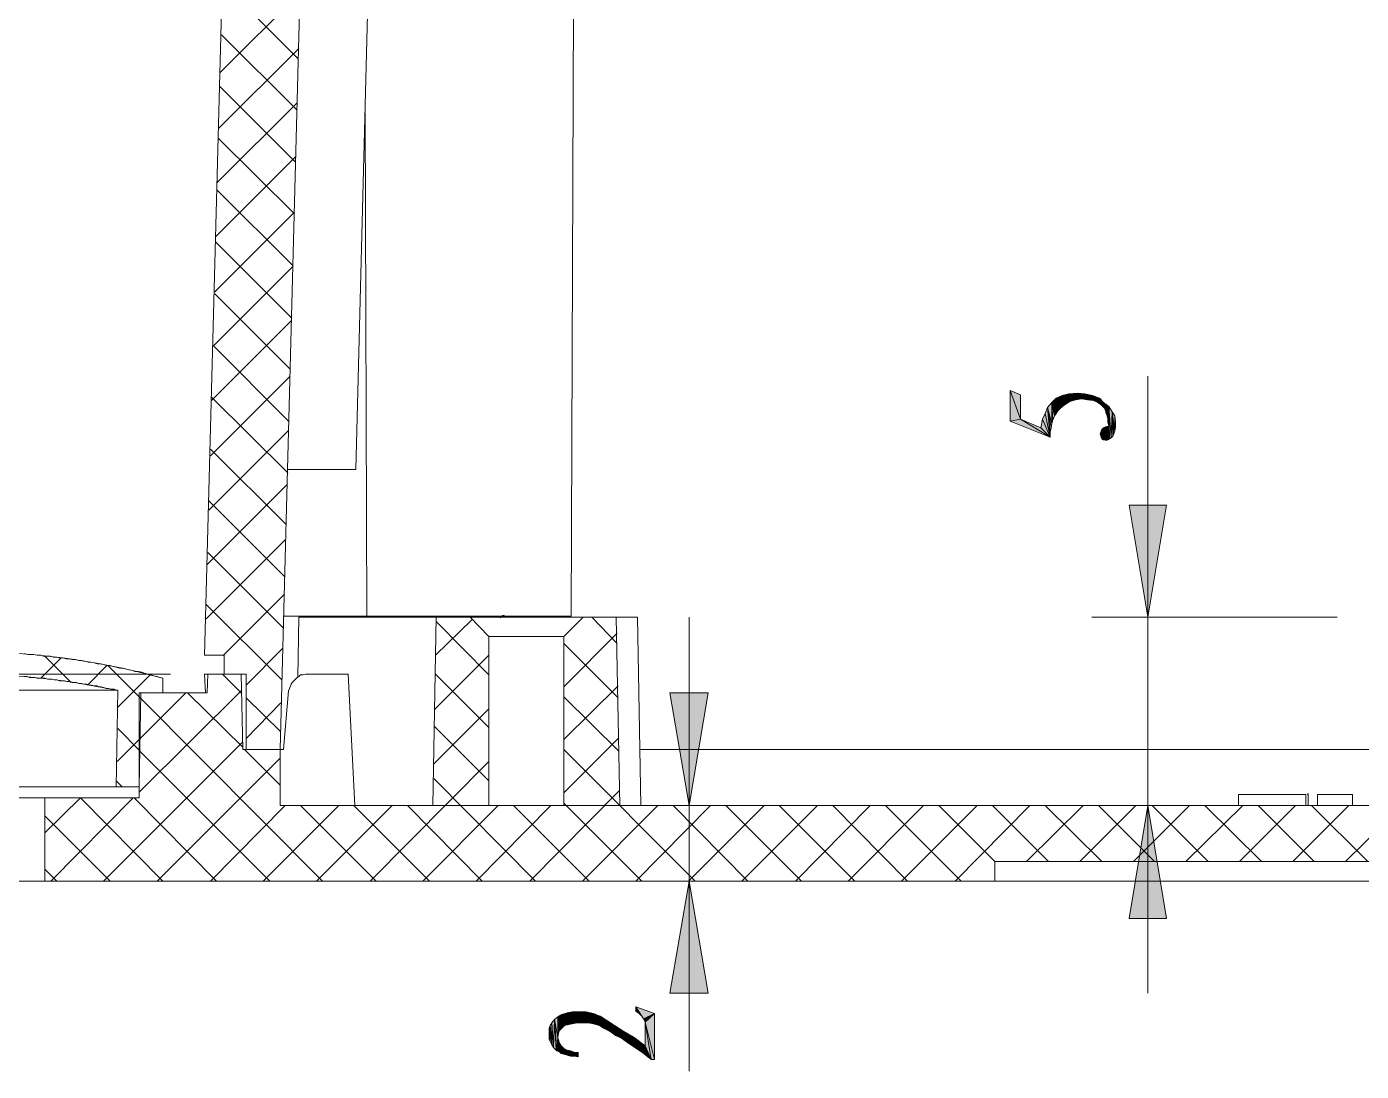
# Model space of a CAD drawing. Header units: inches. Extents: x 11 to 682, y 148 to 1119.
# Drawn here: x 147.9 to 242.2, y 737.4 to 811.2 of the extents above; entities that cross this region are included whole.
import ezdxf

# ---------------------------------------------------------------- set-up
doc = ezdxf.new("R2010")
doc.units = ezdxf.units.IN
doc.header["$MEASUREMENT"] = 0
doc.layers.add('图层 1', color=7, linetype='Continuous')

msp = doc.modelspace()

# ---------------------------------------------------------------- hatches: boundary and pattern name
at = {"layer": '图层 1', "true_color": 0xffffff}
for points in [[(218.16, 783.48), (217.44, 785.52), (218.16, 785.22)], [(217.44, 783.36), (217.44, 785.52), (218.16, 783.48)], [(220.68, 783.9), (220.38, 784.68), (220.68, 784.98)], [(220.98, 784.26), (220.68, 784.98), (221.1, 785.16)], [(220.68, 784.98), (220.8, 784.08), (220.68, 783.9)], [(220.98, 784.26), (220.8, 784.08), (220.68, 784.98)], [(221.1, 785.16), (221.28, 784.5), (220.98, 784.26)], [(221.28, 784.5), (221.1, 785.16), (221.58, 785.28)], [(221.58, 785.28), (221.64, 784.74), (221.28, 784.5)], [(222.06, 784.86), (221.58, 785.28), (222.18, 785.34)], [(222.06, 784.86), (221.64, 784.74), (221.58, 785.28)], [(222.18, 785.34), (222.48, 784.92), (222.06, 784.86)], [(222.48, 784.92), (222.18, 785.34), (222.72, 785.28)], [(222.72, 785.28), (222.9, 784.86), (222.48, 784.92)], [(222.9, 784.86), (222.72, 785.28), (223.26, 785.16)], [(223.26, 785.16), (223.32, 784.8), (222.9, 784.86)], [(223.62, 784.68), (223.32, 784.8), (223.26, 785.16)], [(223.62, 784.68), (223.26, 785.16), (223.74, 784.98)], [(223.74, 784.98), (223.86, 784.5), (223.62, 784.68)], [(223.98, 784.38), (223.86, 784.5), (223.74, 784.98)], [(223.98, 784.38), (223.74, 784.98), (224.04, 784.68)], [(219.72, 783.48), (219.9, 783.9), (220.26, 782.22)], [(219.9, 783.9), (220.08, 784.32), (220.26, 782.22)], [(220.38, 783.18), (220.08, 784.32), (220.38, 784.68)], [(220.26, 782.58), (220.26, 782.22), (220.08, 784.32)], [(220.32, 782.88), (220.26, 782.58), (220.08, 784.32)], [(220.38, 783.18), (220.32, 782.88), (220.08, 784.32)], [(220.38, 784.68), (220.44, 783.42), (220.38, 783.18)], [(220.56, 783.72), (220.44, 783.42), (220.38, 784.68)], [(220.68, 783.9), (220.56, 783.72), (220.38, 784.68)], [(224.04, 784.68), (224.1, 784.26), (223.98, 784.38)], [(224.16, 784.08), (224.1, 784.26), (224.04, 784.68)], [(224.22, 783.9), (224.16, 784.08), (224.04, 784.68)], [(224.28, 783.78), (224.22, 783.9), (224.04, 784.68)], [(224.34, 783.54), (224.28, 783.78), (224.04, 784.68)], [(224.34, 783.54), (224.04, 784.68), (224.4, 784.38)], [(224.4, 784.38), (224.4, 783), (224.34, 783.54)], [(224.4, 783), (224.4, 784.38), (224.46, 782.1)], [(224.58, 782.16), (224.46, 782.1), (224.4, 784.38)], [(224.58, 782.16), (224.4, 784.38), (224.64, 784.02)], [(224.64, 784.02), (224.7, 782.28), (224.58, 782.16)], [(224.76, 782.46), (224.7, 782.28), (224.64, 784.02)], [(224.82, 782.64), (224.76, 782.46), (224.64, 784.02)], [(224.82, 782.64), (224.64, 784.02), (224.82, 783.72)], [(218.16, 783.48), (220.26, 782.22), (217.44, 783.36)], [(218.16, 783.48), (219.6, 782.88), (220.26, 782.22)], [(219.6, 782.88), (219.72, 783.48), (220.26, 782.22)], [(224.04, 782.04), (223.92, 782.76), (224.04, 782.88)], [(224.1, 782.04), (224.04, 782.88), (224.16, 782.94)], [(224.04, 782.88), (224.1, 782.04), (224.04, 782.04)], [(224.16, 782.94), (224.22, 781.98), (224.1, 782.04)], [(224.34, 782.04), (224.16, 782.94), (224.4, 783)], [(224.34, 782.04), (224.22, 781.98), (224.16, 782.94)], [(224.34, 783.54), (224.4, 783), (224.34, 783.3)], [(224.4, 783), (224.46, 782.1), (224.34, 782.04)], [(224.82, 783.72), (224.88, 782.94), (224.82, 782.64)], [(224.88, 782.94), (224.82, 783.72), (224.88, 783.3)], [(223.86, 782.22), (223.8, 782.46), (223.86, 782.64)], [(223.92, 782.1), (223.86, 782.64), (223.92, 782.76)], [(223.86, 782.64), (223.92, 782.1), (223.86, 782.22)], [(223.92, 782.76), (224.04, 782.04), (223.92, 782.1)], [(227.16, 769.5), (228.48, 777.42), (225.84, 777.42)], [(194.76, 756.18), (196.08, 764.16), (193.38, 764.16)], [(227.16, 756.18), (225.84, 748.2), (228.48, 748.2)], [(194.76, 750.84), (193.38, 742.92), (196.08, 742.92)], [(185.76, 740.46), (185.46, 741.24), (185.76, 741.42)], [(185.94, 740.64), (185.76, 741.42), (186.12, 741.54)], [(185.76, 741.42), (185.94, 740.64), (185.76, 740.46)], [(186.12, 741.54), (186.24, 740.7), (185.94, 740.64)], [(186.48, 740.76), (186.12, 741.54), (186.48, 741.6)], [(186.48, 740.76), (186.24, 740.7), (186.12, 741.54)], [(186.48, 741.6), (186.84, 740.82), (186.48, 740.76)], [(186.84, 740.82), (186.48, 741.6), (186.96, 741.6)], [(186.96, 741.6), (187.2, 740.82), (186.84, 740.82)], [(187.2, 740.82), (186.96, 741.6), (187.44, 741.6)], [(187.44, 741.6), (187.62, 740.82), (187.2, 740.82)], [(187.98, 740.76), (187.62, 740.82), (187.44, 741.6)], [(187.98, 740.76), (187.44, 741.6), (187.98, 741.48)], [(187.98, 741.48), (188.4, 740.64), (187.98, 740.76)], [(188.4, 740.64), (187.98, 741.48), (188.46, 741.3)], [(190.98, 741.96), (191.22, 741.48), (190.98, 741.66)], [(191.4, 741.3), (191.22, 741.48), (190.98, 741.96)], [(191.52, 741.12), (191.4, 741.3), (190.98, 741.96)], [(191.52, 741.12), (190.98, 741.96), (192.3, 741.48)], [(192.3, 741.48), (191.64, 740.88), (191.52, 741.12)], [(192.3, 741.48), (192.3, 738.24), (191.64, 740.88)], [(184.92, 739.5), (184.86, 740.46), (184.92, 740.64)], [(184.86, 740.04), (184.86, 740.46), (184.92, 739.5)], [(185.04, 739.26), (184.92, 740.64), (185.04, 740.82)], [(184.92, 740.64), (185.04, 739.26), (184.92, 739.5)], [(185.16, 739.08), (185.04, 740.82), (185.22, 741.06)], [(185.04, 740.82), (185.16, 739.08), (185.04, 739.26)], [(185.22, 741.06), (185.34, 738.9), (185.16, 739.08)], [(185.46, 739.8), (185.22, 741.06), (185.46, 741.24)], [(185.4, 738.84), (185.34, 738.9), (185.22, 741.06)], [(185.46, 739.8), (185.4, 738.84), (185.22, 741.06)], [(185.46, 741.24), (185.52, 740.1), (185.46, 739.8)], [(185.58, 740.28), (185.52, 740.1), (185.46, 741.24)], [(185.76, 740.46), (185.58, 740.28), (185.46, 741.24)], [(188.46, 741.3), (188.7, 740.46), (188.4, 740.64)], [(188.94, 740.34), (188.7, 740.46), (188.46, 741.3)], [(188.94, 740.34), (188.46, 741.3), (188.94, 741)], [(188.94, 741), (189.24, 740.16), (188.94, 740.34)], [(189.24, 740.16), (188.94, 741), (189.48, 740.64)], [(189.48, 740.64), (189.54, 739.92), (189.24, 740.16)], [(189.96, 739.74), (189.54, 739.92), (189.48, 740.64)], [(189.96, 739.74), (189.48, 740.64), (190.14, 740.22)], [(191.64, 739.2), (191.64, 740.88), (192.06, 738.24)], [(192.3, 738.24), (192.06, 738.24), (191.64, 740.88)], [(184.86, 740.04), (184.92, 739.5), (184.86, 739.68)], [(185.46, 739.8), (185.58, 738.78), (185.4, 738.84)], [(185.46, 739.8), (185.52, 739.62), (185.58, 738.78)], [(185.58, 738.78), (185.52, 739.62), (185.58, 739.38)], [(190.14, 740.22), (190.38, 739.44), (189.96, 739.74)], [(190.38, 739.44), (190.14, 740.22), (190.86, 739.8)], [(190.86, 739.8), (190.92, 739.08), (190.38, 739.44)], [(191.46, 738.72), (190.92, 739.08), (190.86, 739.8)], [(191.46, 738.72), (190.86, 739.8), (191.64, 739.2)], [(185.58, 739.38), (185.7, 738.66), (185.58, 738.78)], [(185.7, 738.66), (185.58, 739.38), (185.7, 739.2)], [(185.7, 739.2), (185.88, 738.6), (185.7, 738.66)], [(185.88, 738.6), (185.7, 739.2), (185.88, 739.02)], [(185.88, 739.02), (186.12, 738.54), (185.88, 738.6)], [(186.12, 738.54), (185.88, 739.02), (186.12, 738.9)], [(186.12, 738.9), (186.36, 738.48), (186.12, 738.54)], [(186.36, 738.48), (186.12, 738.9), (186.36, 738.84)], [(186.36, 738.84), (186.6, 738.48), (186.36, 738.48)], [(186.6, 738.48), (186.36, 738.84), (186.66, 738.72)], [(186.66, 738.72), (186.9, 738.42), (186.6, 738.48)], [(186.9, 738.42), (186.66, 738.72), (186.9, 738.72)], [(191.64, 739.2), (192.06, 738.24), (191.46, 738.72)]]:
    msp.add_hatch(color=7, dxfattribs=at).paths.add_polyline_path(points)
h = msp.add_hatch(color=7, dxfattribs=at)
h.dxf.hatch_style = 2
h.paths.add_polyline_path([(175.56, 769.5), (175.62, 769.5), (175.62, 769.56), (175.56, 769.56)])
h = msp.add_hatch(color=7, dxfattribs=at)
h.dxf.hatch_style = 2
h.paths.add_polyline_path([(175.68, 769.5), (175.8, 769.5), (175.8, 769.56), (175.68, 769.56)])
h = msp.add_hatch(color=7, dxfattribs=at)
h.dxf.hatch_style = 2
h.paths.add_polyline_path([(181.56, 769.56), (181.68, 769.56), (181.68, 769.62), (181.56, 769.62)])
h = msp.add_hatch(color=7, dxfattribs=at)
h.dxf.hatch_style = 2
h.paths.add_polyline_path([(181.56, 769.5), (181.62, 769.5), (181.62, 769.56), (181.56, 769.56)])
h = msp.add_hatch(color=7, dxfattribs=at)
h.dxf.hatch_style = 2
h.paths.add_polyline_path([(238.44, 756.96), (238.5, 756.96), (238.5, 757.02), (238.44, 757.02)])

# ---------------------------------------------------------------- linework, layer by layer
at = {"layer": '图层 1', "color": 7, "lineweight": 18, "true_color": 0xffffff}
for points in [[(160.5, 766.8), (162.72, 850.8)], [(160.5, 766.8), (162.72, 850.8)], [(171.18, 779.94), (173.04, 851.7)], [(165.84, 760.14), (168.18, 849.24)], [(165.84, 760.14), (168.18, 849.24)], [(186.42, 769.56), (186.66, 837.24)], [(161.76, 814.32), (167.1, 808.979)], [(161.58, 807.959), (167.22, 813.6)], [(161.7, 810.66), (167.04, 805.32)], [(161.52, 804.06), (167.16, 809.7)], [(161.58, 807), (166.92, 801.66)], [(161.4, 800.22), (167.04, 805.859)], [(171.84, 805.14), (171.96, 769.56)], [(161.46, 803.34), (166.86, 798)], [(161.28, 796.379), (166.92, 802.02)], [(161.4, 799.68), (166.74, 794.34)], [(161.22, 792.479), (166.86, 798.12)], [(161.28, 796.02), (166.62, 790.68)], [(161.1, 788.64), (166.74, 794.279)], [(161.22, 792.36), (166.56, 787.02)], [(160.98, 784.799), (166.62, 790.439)], [(161.1, 788.7), (166.44, 783.36)], [(160.92, 780.899), (166.56, 786.54)], [(227.16, 769.5), (227.16, 786.54), (227.16, 762.84)], [(160.98, 785.04), (166.38, 779.7)], [(160.8, 777.06), (166.44, 782.699)], [(160.92, 781.38), (166.26, 776.04)], [(166.38, 779.94), (171.18, 779.94)], [(160.68, 773.219), (166.32, 778.859)], [(160.8, 777.72), (166.14, 772.38)], [(160.62, 769.379), (166.2, 774.959)], [(160.74, 774.06), (166.08, 768.72)], [(161.82, 766.799), (166.14, 771.119)], [(160.62, 770.4), (165.96, 765.06)], [(165.84, 756.18), (176.64, 756.18), (176.88, 769.5), (179.28, 769.5), (180.6, 768.12)], [(166.08, 769.56), (186.42, 769.56)], [(167.1, 765.24), (167.16, 769.5)], [(167.16, 769.5), (191.1, 769.5)], [(175.8, 769.5), (175.92, 769.56), (176.1, 769.56)], [(176.64, 756.18), (176.88, 769.5)], [(176.82, 766.8), (179.4, 769.32)], [(176.88, 769.2), (180.6, 765.42)], [(179.28, 769.5), (180.6, 768.12)], [(180.6, 756.18), (185.88, 756.18), (185.88, 768.12), (187.26, 769.5), (189.6, 769.5), (189.84, 756.18), (309.24, 756.18), (309.48, 769.5), (311.88, 769.5), (313.2, 768.12)], [(181.38, 769.44), (181.5, 769.5)], [(181.74, 769.56), (181.86, 769.5)], [(185.88, 768.12), (187.26, 769.5)], [(187.86, 769.5), (189.66, 767.64)], [(189.6, 769.5), (189.84, 756.18)], [(191.1, 769.5), (191.34, 756.18)], [(194.76, 756.18), (194.76, 769.5), (194.76, 753.54)], [(223.2, 769.5), (240.54, 769.5)], [(180.6, 756.18), (180.6, 768.12)], [(180.6, 768.12), (185.88, 768.12)], [(180.6, 756.18), (180.6, 768.12)], [(185.88, 764.58), (189.66, 768.36)], [(185.88, 756.18), (185.88, 768.12)], [(147.78, 766.92), (148.02, 766.86), (148.2, 766.86), (148.44, 766.86), (148.68, 766.8), (148.92, 766.8), (149.1, 766.74), (149.34, 766.74), (149.58, 766.74), (149.82, 766.68), (150, 766.68), (150.24, 766.62), (150.48, 766.62), (150.72, 766.56), (150.9, 766.56), (151.14, 766.5), (151.38, 766.5), (151.62, 766.44), (151.8, 766.44), (152.04, 766.38), (152.28, 766.32), (152.46, 766.32), (152.7, 766.26), (152.94, 766.2), (153.18, 766.2), (153.36, 766.14), (153.6, 766.08), (153.84, 766.08), (154.02, 766.02), (154.26, 765.96), (154.5, 765.9), (154.74, 765.9), (154.92, 765.84), (155.16, 765.78), (155.4, 765.72), (155.58, 765.66), (155.82, 765.66), (156.06, 765.6), (156.24, 765.54), (156.48, 765.48), (156.72, 765.42), (156.9, 765.36), (157.14, 765.3), (157.32, 765.24), (157.56, 765.18), (157.56, 764.16)], [(163.44, 764.699), (166.02, 767.279)], [(185.88, 767.64), (189.72, 763.8)], [(148.92, 765.18), (150.36, 766.62)], [(149.22, 766.74), (151.08, 764.88)], [(152.22, 764.7), (153.6, 766.08)], [(153.66, 766.08), (156, 763.74)], [(160.5, 766.8), (161.88, 766.8)], [(160.5, 766.8), (161.88, 766.8)], [(161.88, 766.8), (161.88, 765.48)], [(161.88, 766.8), (161.88, 765.48)], [(176.76, 762.96), (180.6, 766.8)], [(120.12, 765.48), (158.1, 765.48)], [(147.78, 765.3), (147.96, 765.3), (148.14, 765.24), (148.32, 765.24), (148.5, 765.24), (148.68, 765.18), (148.86, 765.18), (149.04, 765.18), (149.22, 765.18), (149.4, 765.12), (149.58, 765.12), (149.7, 765.12), (149.88, 765.06), (150.06, 765.06), (150.24, 765), (150.42, 765), (150.6, 765), (150.78, 764.94), (150.96, 764.94), (151.14, 764.88), (151.32, 764.88), (151.44, 764.88), (151.62, 764.82), (151.8, 764.82), (151.98, 764.76), (152.16, 764.76), (152.34, 764.7), (152.52, 764.7), (152.7, 764.64), (152.88, 764.64), (153, 764.58), (153.18, 764.58), (153.36, 764.52), (153.54, 764.46), (153.72, 764.46), (153.9, 764.4), (154.08, 764.4), (154.2, 764.34), (154.38, 764.34)], [(154.38, 763.14), (156.66, 765.42)], [(155.88, 764.16), (160.68, 764.16), (160.74, 765.48), (163.08, 765.48), (163.2, 760.14), (165.84, 760.14)], [(157.56, 765.18), (157.56, 764.16)], [(160.5, 765.48), (163.44, 765.48)], [(160.5, 765.48), (160.56, 764.16)], [(160.68, 764.16), (160.74, 765.48)], [(161.76, 765.48), (163.14, 764.1)], [(161.88, 765.48), (163.44, 765.48)], [(163.08, 765.48), (163.2, 760.14)], [(163.44, 765.48), (163.44, 760.14)], [(163.44, 765.48), (163.44, 760.14)], [(167.76, 765.48), (167.64, 765.48), (167.46, 765.42), (167.28, 765.42), (167.16, 765.3), (167.04, 765.24), (166.68, 764.88), (166.62, 764.76), (166.56, 764.58), (166.5, 764.46), (166.44, 764.28)], [(167.76, 765.48), (170.64, 765.48)], [(170.64, 765.48), (171.12, 756.18)], [(176.82, 765.48), (180.6, 761.7)], [(132.12, 764.34), (154.38, 764.34)], [(154.26, 757.5), (154.38, 764.34)], [(154.26, 757.5), (154.38, 764.34)], [(155.88, 757.14), (163.14, 764.34)], [(155.88, 764.16), (155.88, 756.72)], [(155.88, 760.86), (159.18, 764.16)], [(155.88, 757.5), (156, 764.16)], [(155.88, 764.16), (160.68, 764.16)], [(155.88, 764.16), (155.88, 756.72)], [(155.88, 757.5), (156, 764.16)], [(156, 764.16), (157.56, 764.16)], [(159.3, 764.16), (163.2, 760.32)], [(166.08, 760.14), (166.44, 764.28)], [(185.88, 760.86), (189.72, 764.64)], [(155.88, 763.86), (168.84, 750.84)], [(163.44, 763.8), (165.9, 761.4)], [(163.44, 760.919), (165.9, 763.439)], [(185.88, 763.86), (189.78, 760.02)], [(176.7, 759.12), (180.6, 763.02)], [(227.16, 756.18), (227.16, 742.92), (227.16, 762.84)], [(154.38, 761.64), (155.94, 760.02)], [(176.76, 761.76), (180.6, 757.92)], [(153.36, 750.84), (163.2, 760.68)], [(154.32, 759.3), (155.94, 760.92)], [(185.88, 757.08), (189.78, 760.98)], [(155.88, 760.08), (165.12, 750.84)], [(157.14, 750.84), (165.84, 759.54)], [(163.2, 760.14), (166.08, 760.14)], [(163.32, 760.14), (165.84, 757.62)], [(163.44, 760.14), (165.84, 760.14)], [(165.84, 756.18), (165.84, 760.14)], [(165.84, 756.18), (165.84, 760.14)], [(172.2, 750.84), (180.6, 759.3)], [(185.88, 760.14), (195.18, 750.84)], [(191.28, 760.14), (243, 760.14)], [(130.62, 757.5), (155.88, 757.5)], [(154.26, 757.92), (154.68, 757.5)], [(154.26, 757.5), (155.88, 757.5)], [(176.7, 758.1), (183.9, 750.84)], [(130.62, 756.72), (155.88, 756.72)], [(149.22, 750.84), (149.22, 756.72), (155.88, 756.72)], [(149.22, 754.26), (151.74, 756.72)], [(149.22, 750.84), (149.22, 756.72)], [(149.64, 750.84), (155.46, 756.72)], [(151.74, 756.72), (157.56, 750.84)], [(155.52, 756.72), (161.34, 750.84)], [(183.48, 750.84), (189.84, 757.26)], [(233.58, 756.96), (238.32, 756.96)], [(233.58, 756.18), (233.58, 756.96)], [(238.32, 756.18), (238.32, 756.96)], [(238.5, 756.18), (238.5, 756.96)], [(239.16, 756.96), (241.62, 756.96)], [(239.16, 756.18), (239.16, 756.96)], [(241.62, 756.18), (241.62, 756.96)], [(160.92, 750.84), (166.2, 756.18)], [(164.64, 750.84), (169.98, 756.18)], [(165.84, 756.18), (176.64, 756.18)], [(167.28, 756.18), (172.62, 750.84)], [(168.42, 750.84), (173.76, 756.18)], [(168.48, 756.18), (198.72, 756.18)], [(171.06, 756.18), (176.4, 750.84)], [(174.84, 756.18), (180.12, 750.84)], [(175.92, 750.84), (181.26, 756.18)], [(179.7, 750.84), (184.98, 756.18)], [(180.6, 756.18), (185.88, 756.18)], [(182.34, 756.18), (187.68, 750.84)], [(185.88, 756.36), (191.4, 750.84)], [(187.2, 750.84), (192.54, 756.18)], [(189.84, 756.18), (309.24, 756.18)], [(190.98, 750.84), (196.26, 756.18)], [(192.54, 756.18), (231.18, 756.18)], [(193.62, 756.18), (198.9, 750.84)], [(194.7, 750.84), (200.04, 756.18)], [(197.34, 756.18), (202.68, 750.84)], [(198.48, 750.84), (203.82, 756.18)], [(201.12, 756.18), (206.46, 750.84)], [(202.26, 750.84), (207.54, 756.18)], [(204.9, 756.18), (210.18, 750.84)], [(205.98, 750.84), (211.32, 756.18)], [(208.62, 756.18), (213.96, 750.84)], [(209.76, 750.84), (215.1, 756.18)], [(212.4, 756.18), (216.36, 752.22)], [(213.54, 750.84), (218.82, 756.18)], [(216.18, 756.18), (220.14, 752.22)], [(218.58, 752.22), (222.6, 756.18)], [(219.9, 756.18), (223.92, 752.22)], [(222.36, 752.22), (226.32, 756.18)], [(223.68, 756.18), (227.64, 752.22)], [(226.14, 752.22), (230.1, 756.18)], [(227.46, 756.18), (231.42, 752.22)], [(229.86, 752.22), (233.88, 756.18)], [(231.18, 756.18), (235.2, 752.22)], [(233.64, 752.22), (237.6, 756.18)], [(234.96, 756.18), (238.92, 752.22)], [(237.42, 752.22), (241.38, 756.18)], [(238.74, 756.18), (242.7, 752.22)], [(241.14, 752.22), (245.16, 756.18)], [(149.22, 755.46), (153.84, 750.84)], [(194.76, 750.84), (194.76, 737.4), (194.76, 753.54)], [(216.36, 752.22), (282.78, 752.22)], [(216.36, 752.22), (216.36, 750.84)], [(216.36, 752.22), (282.78, 752.22)], [(216.36, 752.22), (216.36, 750.84)], [(127.56, 750.84), (371.52, 750.84)], [(149.22, 751.68), (150.06, 750.84)], [(149.22, 750.84), (157.2, 750.84)], [(157.2, 750.84), (163.56, 750.84)], [(163.56, 750.84), (216.36, 750.84)], [(166.2, 750.84), (198.72, 750.84)]]:
    msp.add_lwpolyline(points, dxfattribs=at)
at = {"layer": '图层 1', "lineweight": 0}
for points in [[(218.16, 783.48), (217.44, 785.52), (218.16, 785.22), (218.16, 783.48)], [(217.44, 783.36), (217.44, 785.52), (218.16, 783.48), (217.44, 783.36)], [(220.68, 783.9), (220.38, 784.68), (220.68, 784.98), (220.68, 783.9)], [(220.98, 784.26), (220.68, 784.98), (221.1, 785.16), (220.98, 784.26)], [(220.68, 784.98), (220.8, 784.08), (220.68, 783.9), (220.68, 784.98)], [(220.98, 784.26), (220.8, 784.08), (220.68, 784.98), (220.98, 784.26)], [(221.1, 785.16), (221.28, 784.5), (220.98, 784.26), (221.1, 785.16)], [(221.28, 784.5), (221.1, 785.16), (221.58, 785.28), (221.28, 784.5)], [(221.58, 785.28), (221.64, 784.74), (221.28, 784.5), (221.58, 785.28)], [(222.06, 784.86), (221.58, 785.28), (222.18, 785.34), (222.06, 784.86)], [(222.06, 784.86), (221.64, 784.74), (221.58, 785.28), (222.06, 784.86)], [(222.18, 785.34), (222.48, 784.92), (222.06, 784.86), (222.18, 785.34)], [(222.48, 784.92), (222.18, 785.34), (222.72, 785.28), (222.48, 784.92)], [(222.72, 785.28), (222.9, 784.86), (222.48, 784.92), (222.72, 785.28)], [(222.9, 784.86), (222.72, 785.28), (223.26, 785.16), (222.9, 784.86)], [(223.26, 785.16), (223.32, 784.8), (222.9, 784.86), (223.26, 785.16)], [(223.62, 784.68), (223.32, 784.8), (223.26, 785.16), (223.62, 784.68)], [(223.62, 784.68), (223.26, 785.16), (223.74, 784.98), (223.62, 784.68)], [(223.74, 784.98), (223.86, 784.5), (223.62, 784.68), (223.74, 784.98)], [(223.98, 784.38), (223.86, 784.5), (223.74, 784.98), (223.98, 784.38)], [(223.98, 784.38), (223.74, 784.98), (224.04, 784.68), (223.98, 784.38)], [(219.72, 783.48), (219.9, 783.9), (220.26, 782.22), (219.72, 783.48)], [(219.9, 783.9), (220.08, 784.32), (220.26, 782.22), (219.9, 783.9)], [(220.38, 783.18), (220.08, 784.32), (220.38, 784.68), (220.38, 783.18)], [(220.26, 782.58), (220.26, 782.22), (220.08, 784.32), (220.26, 782.58)], [(220.32, 782.88), (220.26, 782.58), (220.08, 784.32), (220.32, 782.88)], [(220.38, 783.18), (220.32, 782.88), (220.08, 784.32), (220.38, 783.18)], [(220.38, 784.68), (220.44, 783.42), (220.38, 783.18), (220.38, 784.68)], [(220.56, 783.72), (220.44, 783.42), (220.38, 784.68), (220.56, 783.72)], [(220.68, 783.9), (220.56, 783.72), (220.38, 784.68), (220.68, 783.9)], [(224.04, 784.68), (224.1, 784.26), (223.98, 784.38), (224.04, 784.68)], [(224.16, 784.08), (224.1, 784.26), (224.04, 784.68), (224.16, 784.08)], [(224.22, 783.9), (224.16, 784.08), (224.04, 784.68), (224.22, 783.9)], [(224.28, 783.78), (224.22, 783.9), (224.04, 784.68), (224.28, 783.78)], [(224.34, 783.54), (224.28, 783.78), (224.04, 784.68), (224.34, 783.54)], [(224.34, 783.54), (224.04, 784.68), (224.4, 784.38), (224.34, 783.54)], [(224.4, 784.38), (224.4, 783), (224.34, 783.54), (224.4, 784.38)], [(224.4, 783), (224.4, 784.38), (224.46, 782.1), (224.4, 783)], [(224.58, 782.16), (224.46, 782.1), (224.4, 784.38), (224.58, 782.16)], [(224.58, 782.16), (224.4, 784.38), (224.64, 784.02), (224.58, 782.16)], [(224.64, 784.02), (224.7, 782.28), (224.58, 782.16), (224.64, 784.02)], [(224.76, 782.46), (224.7, 782.28), (224.64, 784.02), (224.76, 782.46)], [(224.82, 782.64), (224.76, 782.46), (224.64, 784.02), (224.82, 782.64)], [(224.82, 782.64), (224.64, 784.02), (224.82, 783.72), (224.82, 782.64)], [(218.16, 783.48), (220.26, 782.22), (217.44, 783.36), (218.16, 783.48)], [(218.16, 783.48), (219.6, 782.88), (220.26, 782.22), (218.16, 783.48)], [(219.6, 782.88), (219.72, 783.48), (220.26, 782.22), (219.6, 782.88)], [(224.04, 782.04), (223.92, 782.76), (224.04, 782.88), (224.04, 782.04)], [(224.1, 782.04), (224.04, 782.88), (224.16, 782.94), (224.1, 782.04)], [(224.04, 782.88), (224.1, 782.04), (224.04, 782.04), (224.04, 782.88)], [(224.16, 782.94), (224.22, 781.98), (224.1, 782.04), (224.16, 782.94)], [(224.34, 782.04), (224.16, 782.94), (224.4, 783), (224.34, 782.04)], [(224.34, 782.04), (224.22, 781.98), (224.16, 782.94), (224.34, 782.04)], [(224.34, 783.54), (224.4, 783), (224.34, 783.3), (224.34, 783.54)], [(224.4, 783), (224.46, 782.1), (224.34, 782.04), (224.4, 783)], [(224.82, 783.72), (224.88, 782.94), (224.82, 782.64), (224.82, 783.72)], [(224.88, 782.94), (224.82, 783.72), (224.88, 783.3), (224.88, 782.94)], [(223.86, 782.22), (223.8, 782.46), (223.86, 782.64), (223.86, 782.22)], [(223.92, 782.1), (223.86, 782.64), (223.92, 782.76), (223.92, 782.1)], [(223.86, 782.64), (223.92, 782.1), (223.86, 782.22), (223.86, 782.64)], [(223.92, 782.76), (224.04, 782.04), (223.92, 782.1), (223.92, 782.76)], [(227.16, 769.5), (228.48, 777.42), (225.84, 777.42), (227.16, 769.5)], [(175.56, 769.5), (175.62, 769.5), (175.62, 769.56), (175.56, 769.56), (175.56, 769.5)], [(175.68, 769.5), (175.8, 769.5), (175.8, 769.56), (175.68, 769.56), (175.68, 769.5)], [(181.56, 769.56), (181.68, 769.56), (181.68, 769.62), (181.56, 769.62), (181.56, 769.56)], [(181.56, 769.5), (181.62, 769.5), (181.62, 769.56), (181.56, 769.56), (181.56, 769.5)], [(194.76, 756.18), (196.08, 764.16), (193.38, 764.16), (194.76, 756.18)], [(238.44, 756.96), (238.5, 756.96), (238.5, 757.02), (238.44, 757.02), (238.44, 756.96)], [(227.16, 756.18), (225.84, 748.2), (228.48, 748.2), (227.16, 756.18)], [(194.76, 750.84), (193.38, 742.92), (196.08, 742.92), (194.76, 750.84)], [(185.76, 740.46), (185.46, 741.24), (185.76, 741.42), (185.76, 740.46)], [(185.94, 740.64), (185.76, 741.42), (186.12, 741.54), (185.94, 740.64)], [(185.76, 741.42), (185.94, 740.64), (185.76, 740.46), (185.76, 741.42)], [(186.12, 741.54), (186.24, 740.7), (185.94, 740.64), (186.12, 741.54)], [(186.48, 740.76), (186.12, 741.54), (186.48, 741.6), (186.48, 740.76)], [(186.48, 740.76), (186.24, 740.7), (186.12, 741.54), (186.48, 740.76)], [(186.48, 741.6), (186.84, 740.82), (186.48, 740.76), (186.48, 741.6)], [(186.84, 740.82), (186.48, 741.6), (186.96, 741.6), (186.84, 740.82)], [(186.96, 741.6), (187.2, 740.82), (186.84, 740.82), (186.96, 741.6)], [(187.2, 740.82), (186.96, 741.6), (187.44, 741.6), (187.2, 740.82)], [(187.44, 741.6), (187.62, 740.82), (187.2, 740.82), (187.44, 741.6)], [(187.98, 740.76), (187.62, 740.82), (187.44, 741.6), (187.98, 740.76)], [(187.98, 740.76), (187.44, 741.6), (187.98, 741.48), (187.98, 740.76)], [(187.98, 741.48), (188.4, 740.64), (187.98, 740.76), (187.98, 741.48)], [(188.4, 740.64), (187.98, 741.48), (188.46, 741.3), (188.4, 740.64)], [(190.98, 741.96), (191.22, 741.48), (190.98, 741.66), (190.98, 741.96)], [(191.4, 741.3), (191.22, 741.48), (190.98, 741.96), (191.4, 741.3)], [(191.52, 741.12), (191.4, 741.3), (190.98, 741.96), (191.52, 741.12)], [(191.52, 741.12), (190.98, 741.96), (192.3, 741.48), (191.52, 741.12)], [(192.3, 741.48), (191.64, 740.88), (191.52, 741.12), (192.3, 741.48)], [(192.3, 741.48), (192.3, 738.24), (191.64, 740.88), (192.3, 741.48)], [(184.92, 739.5), (184.86, 740.46), (184.92, 740.64), (184.92, 739.5)], [(184.86, 740.04), (184.86, 740.46), (184.92, 739.5), (184.86, 740.04)], [(185.04, 739.26), (184.92, 740.64), (185.04, 740.82), (185.04, 739.26)], [(184.92, 740.64), (185.04, 739.26), (184.92, 739.5), (184.92, 740.64)], [(185.16, 739.08), (185.04, 740.82), (185.22, 741.06), (185.16, 739.08)], [(185.04, 740.82), (185.16, 739.08), (185.04, 739.26), (185.04, 740.82)], [(185.22, 741.06), (185.34, 738.9), (185.16, 739.08), (185.22, 741.06)], [(185.46, 739.8), (185.22, 741.06), (185.46, 741.24), (185.46, 739.8)], [(185.4, 738.84), (185.34, 738.9), (185.22, 741.06), (185.4, 738.84)], [(185.46, 739.8), (185.4, 738.84), (185.22, 741.06), (185.46, 739.8)], [(185.46, 741.24), (185.52, 740.1), (185.46, 739.8), (185.46, 741.24)], [(185.58, 740.28), (185.52, 740.1), (185.46, 741.24), (185.58, 740.28)], [(185.76, 740.46), (185.58, 740.28), (185.46, 741.24), (185.76, 740.46)], [(188.46, 741.3), (188.7, 740.46), (188.4, 740.64), (188.46, 741.3)], [(188.94, 740.34), (188.7, 740.46), (188.46, 741.3), (188.94, 740.34)], [(188.94, 740.34), (188.46, 741.3), (188.94, 741), (188.94, 740.34)], [(188.94, 741), (189.24, 740.16), (188.94, 740.34), (188.94, 741)], [(189.24, 740.16), (188.94, 741), (189.48, 740.64), (189.24, 740.16)], [(189.48, 740.64), (189.54, 739.92), (189.24, 740.16), (189.48, 740.64)], [(189.96, 739.74), (189.54, 739.92), (189.48, 740.64), (189.96, 739.74)], [(189.96, 739.74), (189.48, 740.64), (190.14, 740.22), (189.96, 739.74)], [(191.64, 739.2), (191.64, 740.88), (192.06, 738.24), (191.64, 739.2)], [(192.3, 738.24), (192.06, 738.24), (191.64, 740.88), (192.3, 738.24)], [(184.86, 740.04), (184.92, 739.5), (184.86, 739.68), (184.86, 740.04)], [(185.46, 739.8), (185.58, 738.78), (185.4, 738.84), (185.46, 739.8)], [(185.46, 739.8), (185.52, 739.62), (185.58, 738.78), (185.46, 739.8)], [(185.58, 738.78), (185.52, 739.62), (185.58, 739.38), (185.58, 738.78)], [(190.14, 740.22), (190.38, 739.44), (189.96, 739.74), (190.14, 740.22)], [(190.38, 739.44), (190.14, 740.22), (190.86, 739.8), (190.38, 739.44)], [(190.86, 739.8), (190.92, 739.08), (190.38, 739.44), (190.86, 739.8)], [(191.46, 738.72), (190.92, 739.08), (190.86, 739.8), (191.46, 738.72)], [(191.46, 738.72), (190.86, 739.8), (191.64, 739.2), (191.46, 738.72)], [(185.58, 739.38), (185.7, 738.66), (185.58, 738.78), (185.58, 739.38)], [(185.7, 738.66), (185.58, 739.38), (185.7, 739.2), (185.7, 738.66)], [(185.7, 739.2), (185.88, 738.6), (185.7, 738.66), (185.7, 739.2)], [(185.88, 738.6), (185.7, 739.2), (185.88, 739.02), (185.88, 738.6)], [(185.88, 739.02), (186.12, 738.54), (185.88, 738.6), (185.88, 739.02)], [(186.12, 738.54), (185.88, 739.02), (186.12, 738.9), (186.12, 738.54)], [(186.12, 738.9), (186.36, 738.48), (186.12, 738.54), (186.12, 738.9)], [(186.36, 738.48), (186.12, 738.9), (186.36, 738.84), (186.36, 738.48)], [(186.36, 738.84), (186.6, 738.48), (186.36, 738.48), (186.36, 738.84)], [(186.6, 738.48), (186.36, 738.84), (186.66, 738.72), (186.6, 738.48)], [(186.66, 738.72), (186.9, 738.42), (186.6, 738.48), (186.66, 738.72)], [(186.9, 738.42), (186.66, 738.72), (186.9, 738.72), (186.9, 738.42)], [(191.64, 739.2), (192.06, 738.24), (191.46, 738.72), (191.64, 739.2)]]:
    msp.add_lwpolyline(points, dxfattribs=at)
at = {"layer": '图层 1', "color": 7, "lineweight": 18, "true_color": 0xffffff}
for points in [[(157.56, 765.18), (157.56, 765.18), (157.08, 765.3), (157.08, 765.3), (148.244, 767.68), (138.254, 767.676), (129.42, 765.3), (129.42, 765.3), (128.94, 765.18), (128.94, 765.18)], [(154.38, 764.34), (154.38, 764.34), (153.9, 764.4), (153.9, 764.4), (147.111, 765.847), (139.389, 765.847), (132.6, 764.4), (132.6, 764.4), (132.12, 764.34), (132.12, 764.34)]]:
    msp.add_open_spline(points, degree=3, knots=[0, 0, 0, 0, 1, 1, 1, 2, 2, 2, 3, 3, 3, 3], dxfattribs=at)

doc.saveas('drawing.dxf')
